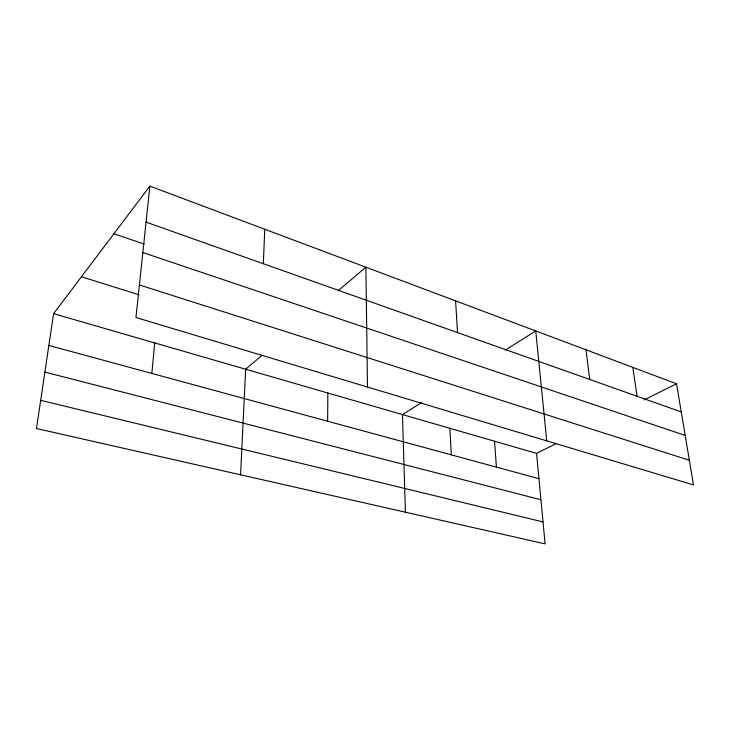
<?xml version="1.0" encoding="UTF-8"?>
<svg xmlns="http://www.w3.org/2000/svg" width="730" height="730" viewBox="0 0 730 730"><rect width="100%" height="100%" fill="white"/><g stroke="black" fill="none" stroke-linecap="round" stroke-linejoin="round"><path stroke-width="1.09" d="M327.642 421.228L327.825 393.005M263.338 263.712L264.762 229.229M240.581 474.81L245.645 369.225L262.015 355.346M151.831 373.422L154.724 342.927M149.878 186.114L135.953 317.513L693.5 484.921L676.537 383.798L149.878 186.114L53.591 313.672L36.5 428.519L545.1 543.886L536.55 453.376L53.591 313.672M338.09 290.786L365.894 267.189L367.482 387.037M421.785 402.467L402.467 414.594L405.424 512.205M505.251 350.081L535.747 330.945L546.733 440.856M536.55 453.376L556.552 443.438M644.161 399.885L676.537 383.798M40.697 400.332L543.029 521.932M44.895 372.09L540.93 499.758M48.864 345.427L538.941 478.679M81.45 276.761L139.019 294.801M139.403 284.955L689.366 460.265M142.843 252.543L685.205 435.454M113.926 233.737L144.129 244.076M146.064 222.121L681.254 411.93M632.819 367.382L637.062 396.262M585.998 349.807L589.694 379.463M494.502 441.221L496.436 467.127M455.611 300.87L457.509 332.579M449.89 428.309L451.304 454.854"/></g></svg>
